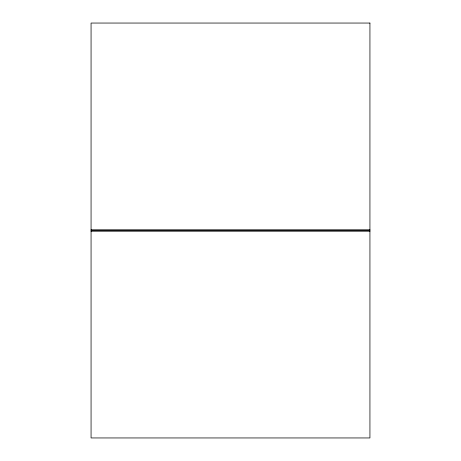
<?xml version="1.0" encoding="UTF-8"?>
<svg xmlns="http://www.w3.org/2000/svg" width="461" height="461" viewBox="0 0 461 461"><rect width="100%" height="100%" fill="white"/><g stroke="black" fill="none" stroke-linecap="round" stroke-linejoin="round"><path stroke-width="0.69" d="M91.065 229.785L369.935 229.785M91.065 230.5L369.935 230.5M91.065 231.215L369.935 231.215M369.935 23.05L91.065 23.05L91.065 437.95L369.935 437.95L369.935 23.05"/></g></svg>
